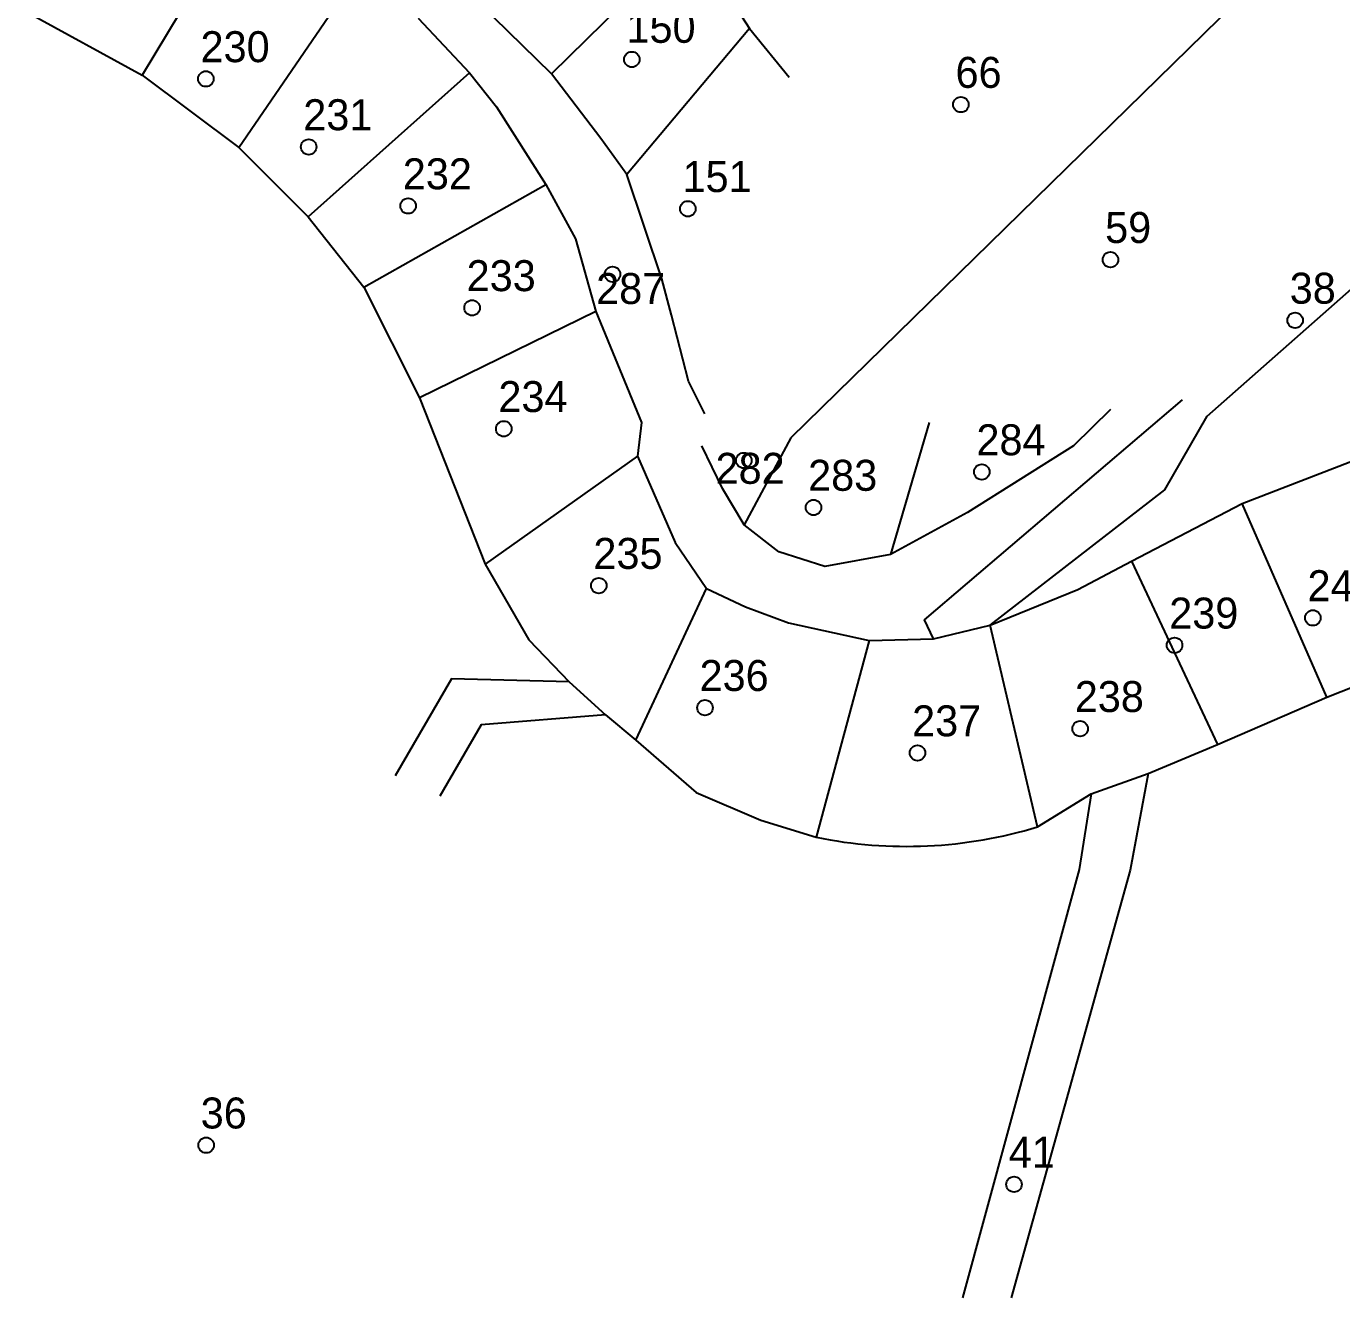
# Model space of a CAD drawing. Extents: x 176571 to 180224, y 250857 to 253450.
# Drawn here: x 177181 to 177350.9, y 251450 to 251614.2 of the extents above; entities that cross this region are included whole.
import ezdxf
from ezdxf.enums import TextEntityAlignment as Align

# ---------------------------------------------------------------- set-up
doc = ezdxf.new("R2010")
doc.units = 0
for name, color, linetype in [('1602', 240, 'Continuous'), ('1603', 240, 'Continuous'), ('A_POINTS', 252, 'Continuous')]:
    doc.layers.add(name, color=color, linetype=linetype)
doc.styles.add('HEBTXT', font='hebtxt.shx')

# ---------------------------------------------------------------- blocks, each defined once
blk = doc.blocks.new('1603')
at = {"layer": 'A_POINTS'}
blk.add_circle((0, 0), 0.25, dxfattribs=at)
at = {"style": 'HEBTXT'}
blk.add_attdef('PARCEL_NUM', text='', height=2, dxfattribs=at).set_placement((0, 1), align=Align.CENTER)
at = {"style": 'HEBTXT', "flags": 1}
blk.add_attdef('LOT_NUM', text='', height=2, dxfattribs=at).set_placement((0, -2.5), align=Align.CENTER)

msp = doc.modelspace()

# ---------------------------------------------------------------- linework, layer by layer
at = {"layer": '1602'}
for points in [[(177310.65, 251651.96), (177342.95, 251622.97), (177279.76, 251561.1)], [(177207.56, 251627.17), (177195.99, 251607.92)], [(177266.8, 251625.75), (177248.87, 251608.1)], [(177266.8, 251625.75), (177274.42, 251613.94), (177279.55, 251607.69)], [(177208.48, 251598.57), (177223.21, 251620.1)], [(177268.64, 251564.17), (177266.53, 251568.38), (177264.36, 251576.92), (177263.1, 251581.6), (177258.6, 251595.12), (177255.25, 251599.77), (177248.87, 251608.1), (177237.72, 251619.04)], [(177231.64, 251615.3), (177238.26, 251608.23), (177241.76, 251603.83), (177248.12, 251593.79), (177251.95, 251586.77), (177254.59, 251577.39), (177260.46, 251563.05), (177259.95, 251558.7), (177264.81, 251547.57), (177268.87, 251541.63), (177273.91, 251539.25), (177279.48, 251537.18), (177289.87, 251534.9), (177298.21, 251535.12), (177305.53, 251536.9), (177316.85, 251541.5), (177323.75, 251545.15), (177338.05, 251552.6), (177353.76, 251558.67)], [(177274.42, 251613.94), (177258.6, 251595.12)], [(177238.26, 251608.23), (177217.44, 251589.62)], [(177224.61, 251580.56), (177248.12, 251593.79)], [(177305.53, 251536.9), (177328.09, 251554.36), (177333.52, 251563.9), (177352.89, 251580.99)], [(177254.59, 251577.39), (177231.8, 251566.23)], [(177298.21, 251535.12), (177297.04, 251537.58), (177330.37, 251566.01)], [(177321.04, 251564.75), (177316.26, 251560.06), (177302.6, 251551.44), (177292.64, 251546.02), (177284.18, 251544.47), (177278.23, 251546.37), (177273.74, 251549.86), (177270.96, 251554.55), (177268.27, 251560.06)], [(177297.64, 251563.07), (177292.64, 251546.02)], [(177279.76, 251561.1), (177273.74, 251549.86)], [(177259.95, 251558.7), (177240.28, 251544.74)], [(177348.98, 251527.58), (177338.05, 251552.6)], [(177323.75, 251545.15), (177334.86, 251521.45)], [(177259.76, 251522.02), (177268.87, 251541.63)], [(177311.64, 251510.81), (177305.53, 251536.9)], [(177289.87, 251534.9), (177283.05, 251509.48)], [(177251.12, 251529.55), (177235.95, 251529.94), (177228.68, 251517.41)], [(177255.83, 251525.29), (177239.76, 251524), (177234.43, 251514.77)], [(177325.93, 251517.7), (177323.61, 251505.23), (177308.22, 251450)], [(177318.57, 251515.09), (177317, 251505.32), (177301.92, 251450)]]:
    msp.add_lwpolyline(points, dxfattribs=at)
msp.add_lwpolyline([(177181.03, 251616.1), (177195.99, 251607.92), (177208.48, 251598.57), (177217.44, 251589.62), (177224.61, 251580.56), (177231.8, 251566.23), (177240.28, 251544.74), (177245.95, 251534.98), (177251.12, 251529.55), (177255.83, 251525.29), (177259.76, 251522.02), (177267.54, 251515.28), (177275.9, 251511.69), (177283.05, 251509.48, 0.124301), (177311.64, 251510.81), (177318.57, 251515.09), (177325.93, 251517.7), (177334.86, 251521.45), (177348.98, 251527.58), (177362.18, 251532.8)], format="xyb", dxfattribs=at)

# ---------------------------------------------------------------- block references
at = {"layer": '1603'}
ref = msp.add_blockref('1603', (177259.23, 251609.96), dxfattribs=dict(at, xscale=4, yscale=4, zscale=4))
ref.add_attrib('PARCEL_NUM', '150', (177258.54, 251612.11), dxfattribs={"layer": '0', "height": 4, "style": 'HEBTXT'})
ref = msp.add_blockref('1603', (177204.22, 251607.45), dxfattribs=dict(at, xscale=4, yscale=4, zscale=4))
ref.add_attrib('PARCEL_NUM', '230', (177203.53, 251609.61), dxfattribs={"layer": '0', "height": 4, "style": 'HEBTXT'})
ref = msp.add_blockref('1603', (177301.73, 251604.13), dxfattribs=dict(at, xscale=4, yscale=4, zscale=4))
ref.add_attrib('PARCEL_NUM', '66', (177301.04, 251606.29), dxfattribs={"layer": '0', "height": 4, "style": 'HEBTXT'})
ref = msp.add_blockref('1603', (177217.5, 251598.66), dxfattribs=dict(at, xscale=4, yscale=4, zscale=4))
ref.add_attrib('PARCEL_NUM', '231', (177216.8, 251600.82), dxfattribs={"layer": '0', "height": 4, "style": 'HEBTXT'})
ref = msp.add_blockref('1603', (177230.34, 251591.04), dxfattribs=dict(at, xscale=4, yscale=4, zscale=4))
ref.add_attrib('PARCEL_NUM', '232', (177229.65, 251593.19), dxfattribs={"layer": '0', "height": 4, "style": 'HEBTXT'})
ref = msp.add_blockref('1603', (177266.47, 251590.67), dxfattribs=dict(at, xscale=4, yscale=4, zscale=4))
ref.add_attrib('PARCEL_NUM', '151', (177265.78, 251592.83), dxfattribs={"layer": '0', "height": 4, "style": 'HEBTXT'})
ref = msp.add_blockref('1603', (177321.05, 251584.09), dxfattribs=dict(at, xscale=4, yscale=4, zscale=4))
ref.add_attrib('PARCEL_NUM', '59', (177320.36, 251586.25), dxfattribs={"layer": '0', "height": 4, "style": 'HEBTXT'})
ref = msp.add_blockref('1603', (177238.6, 251577.87), dxfattribs=dict(at, xscale=4, yscale=4, zscale=4))
ref.add_attrib('PARCEL_NUM', '233', (177237.9, 251580.03), dxfattribs={"layer": '0', "height": 4, "style": 'HEBTXT'})
ref = msp.add_blockref('1603', (177256.74, 251582.21), dxfattribs=dict(at, xscale=4, yscale=4, zscale=4))
ref.add_attrib('PARCEL_NUM', '287', (177254.62, 251578.37), dxfattribs={"layer": '0', "height": 4, "style": 'HEBTXT'})
ref = msp.add_blockref('1603', (177344.9, 251576.26), dxfattribs=dict(at, xscale=4, yscale=4, zscale=4))
ref.add_attrib('PARCEL_NUM', '38', (177344.2, 251578.41), dxfattribs={"layer": '0', "height": 4, "style": 'HEBTXT'})
ref = msp.add_blockref('1603', (177242.69, 251562.25), dxfattribs=dict(at, xscale=4, yscale=4, zscale=4))
ref.add_attrib('PARCEL_NUM', '234', (177242, 251564.41), dxfattribs={"layer": '0', "height": 4, "style": 'HEBTXT'})
ref = msp.add_blockref('1603', (177304.43, 251556.67), dxfattribs=dict(at, xscale=4, yscale=4, zscale=4))
ref.add_attrib('PARCEL_NUM', '284', (177303.74, 251558.83), dxfattribs={"layer": '0', "height": 4, "style": 'HEBTXT'})
ref = msp.add_blockref('1603', (177273.69, 251558.16), dxfattribs=dict(at, xscale=4, yscale=4, zscale=4))
ref.add_attrib('PARCEL_NUM', '282', (177270.05, 251555.14), dxfattribs={"layer": '0', "height": 4, "style": 'HEBTXT'})
ref = msp.add_blockref('1603', (177282.7, 251552.08), dxfattribs=dict(at, xscale=4, yscale=4, zscale=4))
ref.add_attrib('PARCEL_NUM', '283', (177282, 251554.24), dxfattribs={"layer": '0', "height": 4, "style": 'HEBTXT'})
ref = msp.add_blockref('1603', (177254.96, 251541.99), dxfattribs=dict(at, xscale=4, yscale=4, zscale=4))
ref.add_attrib('PARCEL_NUM', '235', (177254.27, 251544.15), dxfattribs={"layer": '0', "height": 4, "style": 'HEBTXT'})
ref = msp.add_blockref('1603', (177347.19, 251537.82), dxfattribs=dict(at, xscale=4, yscale=4, zscale=4))
ref.add_attrib('PARCEL_NUM', '240', (177346.5, 251539.98), dxfattribs={"layer": '0', "height": 4, "style": 'HEBTXT'})
ref = msp.add_blockref('1603', (177329.33, 251534.28), dxfattribs=dict(at, xscale=4, yscale=4, zscale=4))
ref.add_attrib('PARCEL_NUM', '239', (177328.64, 251536.44), dxfattribs={"layer": '0', "height": 4, "style": 'HEBTXT'})
ref = msp.add_blockref('1603', (177268.68, 251526.22), dxfattribs=dict(at, xscale=4, yscale=4, zscale=4))
ref.add_attrib('PARCEL_NUM', '236', (177267.98, 251528.38), dxfattribs={"layer": '0', "height": 4, "style": 'HEBTXT'})
ref = msp.add_blockref('1603', (177317.13, 251523.5), dxfattribs=dict(at, xscale=4, yscale=4, zscale=4))
ref.add_attrib('PARCEL_NUM', '238', (177316.44, 251525.66), dxfattribs={"layer": '0', "height": 4, "style": 'HEBTXT'})
ref = msp.add_blockref('1603', (177296.13, 251520.37), dxfattribs=dict(at, xscale=4, yscale=4, zscale=4))
ref.add_attrib('PARCEL_NUM', '237', (177295.43, 251522.52), dxfattribs={"layer": '0', "height": 4, "style": 'HEBTXT'})
ref = msp.add_blockref('1603', (177204.25, 251469.7), dxfattribs=dict(at, xscale=4, yscale=4, zscale=4))
ref.add_attrib('PARCEL_NUM', '36', (177203.55, 251471.86), dxfattribs={"layer": '0', "height": 4, "style": 'HEBTXT'})
ref = msp.add_blockref('1603', (177308.6, 251464.64), dxfattribs=dict(at, xscale=4, yscale=4, zscale=4))
ref.add_attrib('PARCEL_NUM', '41', (177307.91, 251466.79), dxfattribs={"layer": '0', "height": 4, "style": 'HEBTXT'})

doc.saveas('drawing.dxf')
